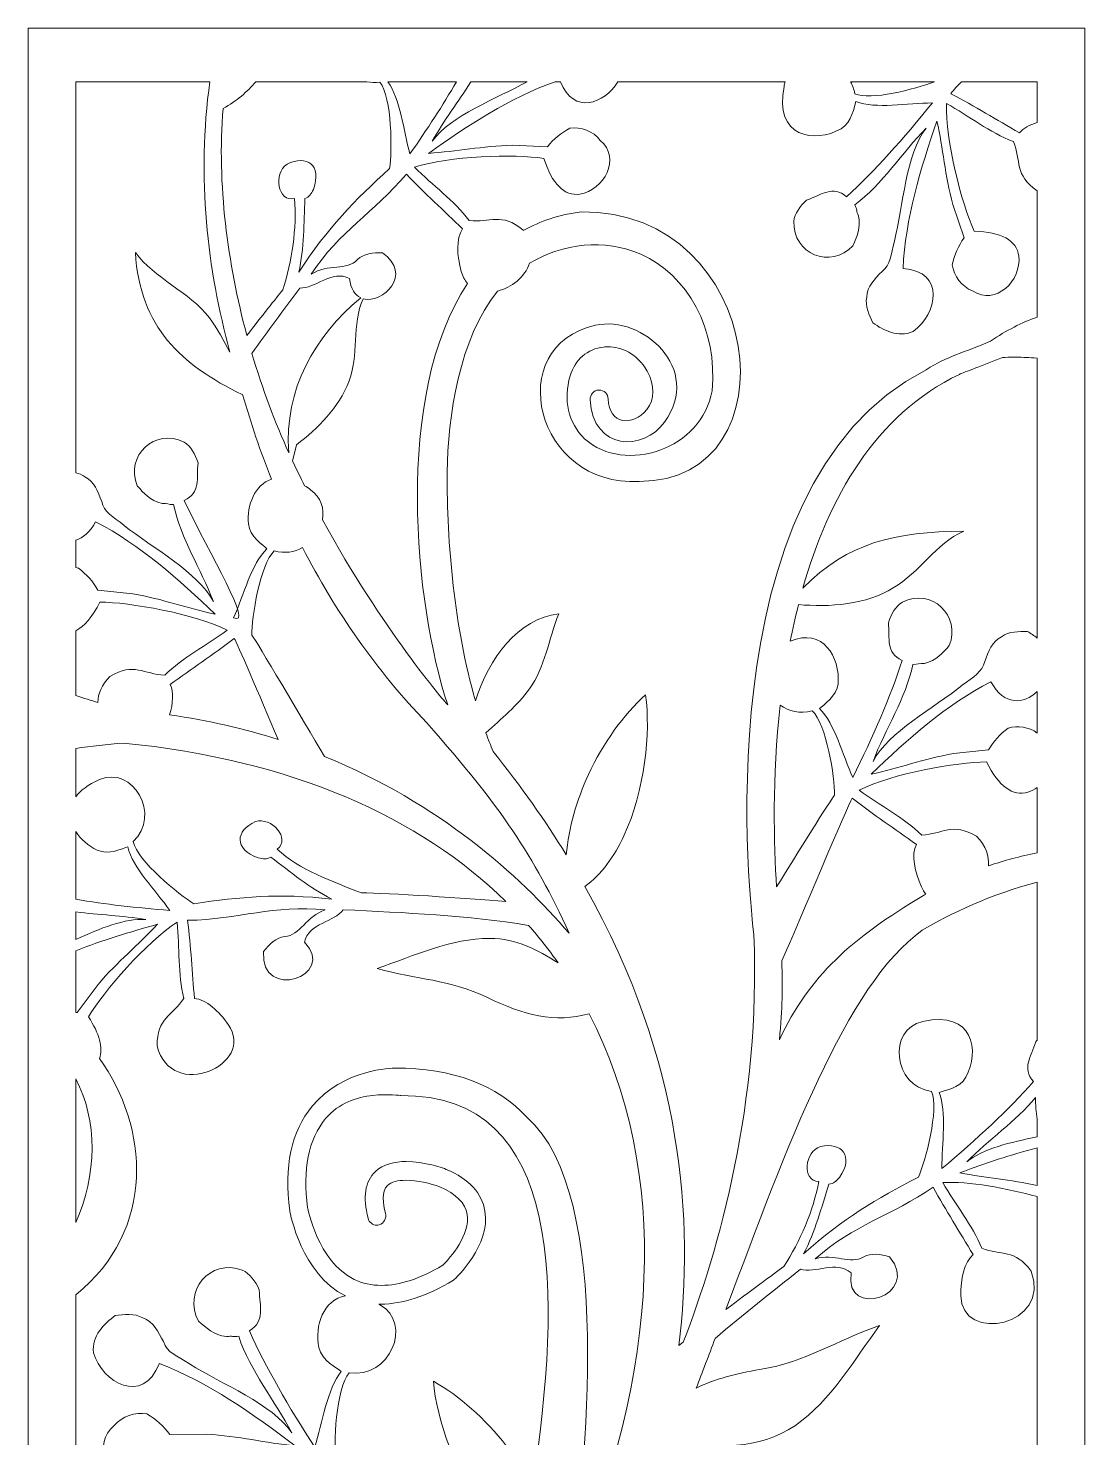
# Model space of a CAD drawing. Header units: centimetres. Extents: x -9.9 to 10.2, y -13.8 to 13.7.
# Drawn here: x 0.78 to 10.16, y 1.14 to 13.65 of the extents above; entities that cross this region are included whole.
import ezdxf

# ---------------------------------------------------------------- set-up
doc = ezdxf.new("R2010")
doc.units = ezdxf.units.CM
doc.header["$MEASUREMENT"] = 0
doc.layers.add('layer 1', color=7, linetype='Continuous')

msp = doc.modelspace()

# ---------------------------------------------------------------- linework, layer by layer
at = {"layer": 'layer 1', "color": 242, "lineweight": 9}
for points, knots in [([(0.7762, 13.6521), (0.7762, 13.6521), (10.16182, 13.6521), (10.16182, 13.6521), (10.16182, 13.6521), (10.16182, 13.6521), (10.16182, -13.77468), (10.16182, -13.77468), (10.16182, -13.77468), (10.16182, -13.77468), (0.7762, -13.77468), (0.7762, -13.77468), (0.7762, -13.77468), (0.7762, -13.77468), (0.7762, 13.6521), (0.7762, 13.6521)], [0, 0, 0, 0, 0.2, 0.2, 0.2, 0.2, 0.4, 0.4, 0.4, 0.4, 0.6, 0.6, 0.6, 0.6, 1, 1, 1, 1]), ([(2.39017, 13.17706), (2.39017, 13.17706), (1.19857, 13.17706), (1.19857, 13.17706), (1.19857, 13.17706), (1.19857, 13.17706), (1.19857, 9.70541), (1.19857, 9.70541), (1.19857, 9.70541), (1.22738, 9.69881), (1.25504, 9.68772), (1.27959, 9.66905), (1.27959, 9.66905), (1.36488, 9.62895), (1.39554, 9.53621), (1.42955, 9.45049), (1.42955, 9.45049), (1.44813, 9.35648), (1.53069, 9.31614), (1.62825, 9.23797), (1.62825, 9.23797), (1.87786, 9.03802), (2.28608, 8.82409), (2.42155, 8.56237), (2.42155, 8.56237), (2.31126, 8.852), (2.13091, 9.11825), (2.06749, 9.42401), (2.06749, 9.42401), (2.01942, 9.42214), (2.01303, 9.43483), (1.9656, 9.43266), (1.9656, 9.43266), (1.85639, 9.46159), (1.80472, 9.52149), (1.74421, 9.59048), (1.74421, 9.59048), (1.63698, 9.85769), (1.9011, 10.10731), (2.16101, 9.97644), (2.16101, 9.97644), (2.22106, 9.94069), (2.2605, 9.87125), (2.28497, 9.79418), (2.28497, 9.79418), (2.27031, 9.65257), (2.31038, 9.52976), (2.16265, 9.45897), (2.16265, 9.45897), (2.38718, 8.98539), (2.78334, 8.33054), (2.60108, 8.41908), (2.60108, 8.41908), (2.69182, 8.62088), (2.76023, 8.89809), (2.89661, 9.03157), (2.89661, 9.03157), (2.86578, 9.06193), (2.74192, 9.1394), (2.73196, 9.25199), (2.73196, 9.25199), (2.71734, 9.41758), (2.79023, 9.59969), (2.93706, 9.64842), (2.93706, 9.64842), (2.83844, 9.89455), (2.75323, 10.14549), (2.68114, 10.39951), (2.68114, 10.39951), (2.68114, 10.39951), (2.6772, 10.39951), (2.6772, 10.39951), (2.6772, 10.39951), (2.13409, 10.66393), (1.77059, 10.99526), (1.72811, 11.66149), (1.72811, 11.66149), (1.89568, 11.42924), (2.20659, 11.31617), (2.38644, 11.08004), (2.38644, 11.08004), (2.45901, 10.98319), (2.51358, 10.87996), (2.56807, 10.777), (2.56807, 10.777), (2.36768, 11.51233), (2.27178, 12.32777), (2.39017, 13.17706)], [0, 0, 0, 0, 0.04347826, 0.04347826, 0.04347826, 0.04347826, 0.08695652, 0.08695652, 0.08695652, 0.08695652, 0.13043478, 0.13043478, 0.13043478, 0.13043478, 0.17391304, 0.17391304, 0.17391304, 0.17391304, 0.2173913, 0.2173913, 0.2173913, 0.2173913, 0.26086957, 0.26086957, 0.26086957, 0.26086957, 0.30434783, 0.30434783, 0.30434783, 0.30434783, 0.34782609, 0.34782609, 0.34782609, 0.34782609, 0.39130435, 0.39130435, 0.39130435, 0.39130435, 0.43478261, 0.43478261, 0.43478261, 0.43478261, 0.47826087, 0.47826087, 0.47826087, 0.47826087, 0.52173913, 0.52173913, 0.52173913, 0.52173913, 0.56521739, 0.56521739, 0.56521739, 0.56521739, 0.60869565, 0.60869565, 0.60869565, 0.60869565, 0.65217391, 0.65217391, 0.65217391, 0.65217391, 0.69565217, 0.69565217, 0.69565217, 0.69565217, 0.73913043, 0.73913043, 0.73913043, 0.73913043, 0.7826087, 0.7826087, 0.7826087, 0.7826087, 0.82608696, 0.82608696, 0.82608696, 0.82608696, 0.86956522, 0.86956522, 0.86956522, 0.86956522, 0.91304348, 0.91304348, 0.91304348, 0.91304348, 1, 1, 1, 1]), ([(3.78525, 13.17706), (3.78525, 13.17706), (2.79789, 13.17706), (2.79789, 13.17706), (2.79789, 13.17706), (2.72197, 13.08716), (2.6299, 13.00586), (2.50677, 12.93952), (2.50677, 12.93952), (2.45355, 12.26805), (2.54659, 11.56444), (2.71857, 10.92542), (2.71857, 10.92542), (2.85323, 11.09838), (2.97475, 11.25211), (3.03875, 11.32906), (3.03875, 11.32906), (3.12114, 11.58472), (3.16272, 11.87738), (3.14255, 12.13997), (3.14255, 12.13997), (2.99073, 12.10355), (2.95257, 12.36425), (3.07521, 12.44396), (3.07521, 12.44396), (3.25085, 12.53271), (3.38738, 12.4397), (3.30959, 12.221), (3.30959, 12.221), (3.28756, 12.17819), (3.27586, 12.15569), (3.23371, 12.14031), (3.23371, 12.14031), (3.22534, 11.92199), (3.22731, 11.69958), (3.17938, 11.48524), (3.17938, 11.48524), (3.43797, 11.88488), (3.67744, 12.12345), (3.98631, 12.40735), (3.98631, 12.40735), (4.00982, 12.55757), (4.009, 13.0385), (3.90001, 13.17233), (3.90001, 13.17233), (3.85934, 13.16686), (3.82093, 13.16897), (3.78525, 13.17706)], [0, 0, 0, 0, 0.07692308, 0.07692308, 0.07692308, 0.07692308, 0.15384615, 0.15384615, 0.15384615, 0.15384615, 0.23076923, 0.23076923, 0.23076923, 0.23076923, 0.30769231, 0.30769231, 0.30769231, 0.30769231, 0.38461538, 0.38461538, 0.38461538, 0.38461538, 0.46153846, 0.46153846, 0.46153846, 0.46153846, 0.53846154, 0.53846154, 0.53846154, 0.53846154, 0.61538462, 0.61538462, 0.61538462, 0.61538462, 0.69230769, 0.69230769, 0.69230769, 0.69230769, 0.76923077, 0.76923077, 0.76923077, 0.76923077, 0.84615385, 0.84615385, 0.84615385, 0.84615385, 1, 1, 1, 1]), ([(4.58108, 13.17706), (4.58108, 13.17706), (3.97074, 13.17706), (3.97074, 13.17706), (3.97074, 13.17706), (4.08244, 13.02484), (4.10886, 12.7456), (4.16773, 12.53585), (4.16773, 12.53585), (4.31999, 12.75436), (4.46037, 12.96952), (4.58108, 13.17706)], [0, 0, 0, 0, 0.25, 0.25, 0.25, 0.25, 0.5, 0.5, 0.5, 0.5, 1, 1, 1, 1]), ([(7.5016, 13.17706), (7.5016, 13.17706), (6.01523, 13.17706), (6.01523, 13.17706), (6.01523, 13.17706), (5.89255, 12.98044), (5.62197, 12.87918), (5.50355, 13.17706), (5.50355, 13.17706), (5.50355, 13.17706), (5.4572, 13.17706), (5.4572, 13.17706), (5.4572, 13.17706), (5.05375, 13.03187), (4.68333, 12.78994), (4.33206, 12.54122), (4.33206, 12.54122), (4.58311, 12.55734), (4.80794, 12.60595), (5.0791, 12.61284), (5.0791, 12.61284), (5.0791, 12.61284), (5.38895, 12.59897), (5.38895, 12.59897), (5.38895, 12.59897), (5.44247, 12.66843), (5.50789, 12.72027), (5.58717, 12.76422), (5.58717, 12.76422), (5.68614, 12.7779), (5.79542, 12.73929), (5.85833, 12.65653), (5.85833, 12.65653), (6.04493, 12.49844), (5.89166, 12.21422), (5.67656, 12.17926), (5.67656, 12.17926), (5.53915, 12.15709), (5.42765, 12.27197), (5.35645, 12.49657), (5.35645, 12.49657), (5.09444, 12.53456), (4.51592, 12.51966), (4.20719, 12.41746), (4.20719, 12.41746), (4.37055, 12.25581), (4.5576, 12.1238), (4.69369, 11.94402), (4.69369, 11.94402), (4.87808, 11.92475), (4.97915, 12.01977), (5.16998, 11.86174), (5.16998, 11.86174), (5.17146, 11.85973), (5.17277, 11.85773), (5.17421, 11.85572), (5.17421, 11.85572), (5.32342, 11.93936), (5.49381, 11.99668), (5.6877, 12.02202), (5.6877, 12.02202), (7.32581, 12.03684), (7.59787, 9.6225), (6.20455, 9.62948), (6.20455, 9.62948), (5.28043, 9.57403), (4.98115, 10.83088), (5.81578, 11.01485), (5.81578, 11.01485), (6.23398, 11.107), (6.76991, 10.63017), (6.42802, 10.1544), (6.42802, 10.1544), (6.24257, 9.8964), (5.79201, 9.89938), (5.76859, 10.35309), (5.76859, 10.35309), (5.76642, 10.39951), (5.80084, 10.43786), (5.84313, 10.43982), (5.84313, 10.43982), (5.8444, 10.44001), (5.84573, 10.44001), (5.84682, 10.44001), (5.84682, 10.44001), (5.89152, 10.44001), (5.92613, 10.40433), (5.9281, 10.36115), (5.9281, 10.36115), (5.9344, 10.13463), (6.14584, 10.11033), (6.2712, 10.26824), (6.2712, 10.26824), (6.34395, 10.35919), (6.34395, 10.48032), (6.27342, 10.60739), (6.27342, 10.60739), (6.1849, 10.76803), (6.04333, 10.82387), (5.92771, 10.82387), (5.92771, 10.82387), (5.9141, 10.82387), (5.90049, 10.82306), (5.88759, 10.82146), (5.88759, 10.82146), (5.7443, 10.80549), (5.63321, 10.71042), (5.59072, 10.56714), (5.59072, 10.56714), (5.5263, 10.3511), (5.57272, 10.15129), (5.71803, 10.00775), (5.71803, 10.00775), (6.08079, 9.68424), (6.76387, 9.9179), (6.85035, 10.4339), (6.85035, 10.4339), (6.90302, 10.97925), (6.63566, 11.46161), (6.21713, 11.64605), (6.21713, 11.64605), (5.89713, 11.78706), (5.52414, 11.74384), (5.22954, 11.56519), (5.22954, 11.56519), (5.18844, 11.44237), (5.06884, 11.34892), (4.94537, 11.31872), (4.94537, 11.31872), (4.60655, 10.90417), (4.50241, 10.19388), (4.49814, 9.71013), (4.49814, 9.71013), (4.49496, 9.07604), (4.56075, 8.33301), (4.74954, 7.68015), (4.74954, 7.68015), (4.86768, 8.05969), (5.12766, 8.41117), (5.48854, 8.45302), (5.48854, 8.45302), (5.39962, 8.228), (5.36821, 7.97998), (5.22919, 7.78652), (5.22919, 7.78652), (5.12498, 7.64294), (4.97475, 7.5195), (4.84186, 7.39622), (4.84186, 7.39622), (4.86233, 7.34001), (4.88383, 7.28474), (4.90649, 7.23065), (4.90649, 7.23065), (5.15552, 6.9202), (5.37065, 6.61426), (5.55605, 6.31372), (5.55605, 6.31372), (5.57604, 6.55409), (5.64802, 6.79951), (5.75312, 7.02597), (5.75312, 7.02597), (5.88344, 7.30681), (6.0647, 7.5583), (6.26035, 7.7352), (6.26035, 7.7352), (6.307, 7.39877), (6.25254, 6.88214), (6.06743, 6.48319), (6.06743, 6.48319), (5.98139, 6.29782), (5.86722, 6.13773), (5.72183, 6.03265), (5.72183, 6.03265), (6.60133, 4.46923), (6.68871, 3.06435), (6.55651, 1.95773), (6.55651, 1.95773), (6.55651, 1.95773), (6.59545, 1.98783), (6.59545, 1.98783), (6.59545, 1.98783), (6.91289, 2.81233), (7.28358, 4.11287), (7.22234, 5.604), (7.22234, 5.604), (7.20414, 5.76763), (6.72629, 9.5905), (8.75353, 10.62025), (8.75353, 10.62025), (8.9314, 10.74139), (9.09847, 10.77224), (9.32429, 10.87431), (9.32429, 10.87431), (9.46459, 10.96872), (9.60199, 11.03941), (9.73944, 11.0883), (9.73944, 11.0883), (9.73944, 11.0883), (9.73944, 12.20912), (9.73944, 12.20912), (9.73944, 12.20912), (9.53443, 12.34901), (9.59763, 12.47323), (9.52742, 12.64578), (9.52742, 12.64578), (9.31547, 12.72695), (9.13543, 12.87078), (8.93339, 12.98339), (8.93339, 12.98339), (8.92112, 12.65629), (9.06886, 12.09286), (9.17904, 11.85021), (9.17904, 11.85021), (9.4161, 11.84432), (9.55843, 11.76874), (9.5755, 11.62969), (9.5755, 11.62969), (9.602, 11.41194), (9.37019, 11.18413), (9.16507, 11.32018), (9.16507, 11.32018), (9.06742, 11.35782), (8.99946, 11.45263), (8.98495, 11.55214), (8.98495, 11.55214), (9.00523, 11.64111), (9.03699, 11.71887), (9.08914, 11.79008), (9.08914, 11.79008), (9.08914, 11.79008), (8.98889, 12.08574), (8.98889, 12.08574), (8.98889, 12.08574), (8.91956, 12.34979), (8.90352, 12.58077), (8.84873, 12.82798), (8.84873, 12.82798), (8.70198, 12.40493), (8.56795, 11.96411), (8.54702, 11.51859), (8.54702, 11.51859), (8.9293, 11.49241), (8.85223, 11.11507), (8.63569, 10.9593), (8.63569, 10.9593), (8.50151, 10.90158), (8.37713, 10.96853), (8.27804, 11.03707), (8.27804, 11.03707), (8.249, 11.10386), (8.20628, 11.18339), (8.22454, 11.26541), (8.22454, 11.26541), (8.22533, 11.35966), (8.29678, 11.42629), (8.36043, 11.49301), (8.36043, 11.49301), (8.43807, 11.54917), (8.44021, 11.64104), (8.47046, 11.76233), (8.47046, 11.76233), (8.54781, 12.07266), (8.57155, 12.53292), (8.75273, 12.76537), (8.75273, 12.76537), (8.53568, 12.54413), (8.36916, 12.26901), (8.11788, 12.08363), (8.11788, 12.08363), (8.13969, 12.04073), (8.13082, 12.02964), (8.15261, 11.98746), (8.15261, 11.98746), (8.17198, 11.87613), (8.13914, 11.80417), (8.10175, 11.72034), (8.10175, 11.72034), (7.90381, 11.51127), (7.56666, 11.64691), (7.57693, 11.93771), (7.57693, 11.93771), (7.58432, 12.00722), (7.63091, 12.07207), (7.69072, 12.1265), (7.69072, 12.1265), (7.82549, 12.17238), (7.92032, 12.26009), (8.04637, 12.15548), (8.04637, 12.15548), (8.29587, 12.38419), (8.55199, 12.67191), (8.80786, 12.98836), (8.80786, 12.98836), (8.58661, 12.98646), (8.30618, 12.93275), (8.12791, 13.00086), (8.12791, 13.00086), (8.11322, 12.96017), (8.09459, 12.81527), (7.99648, 12.75917), (7.99648, 12.75917), (7.76426, 12.62644), (7.39842, 12.68158), (7.49011, 13.13464), (7.49011, 13.13464), (7.49298, 13.14958), (7.49685, 13.16371), (7.5016, 13.17706)], [0, 0, 0, 0, 0.01282051, 0.01282051, 0.01282051, 0.01282051, 0.02564103, 0.02564103, 0.02564103, 0.02564103, 0.03846154, 0.03846154, 0.03846154, 0.03846154, 0.05128205, 0.05128205, 0.05128205, 0.05128205, 0.06410256, 0.06410256, 0.06410256, 0.06410256, 0.07692308, 0.07692308, 0.07692308, 0.07692308, 0.08974359, 0.08974359, 0.08974359, 0.08974359, 0.1025641, 0.1025641, 0.1025641, 0.1025641, 0.11538462, 0.11538462, 0.11538462, 0.11538462, 0.12820513, 0.12820513, 0.12820513, 0.12820513, 0.14102564, 0.14102564, 0.14102564, 0.14102564, 0.15384615, 0.15384615, 0.15384615, 0.15384615, 0.16666667, 0.16666667, 0.16666667, 0.16666667, 0.17948718, 0.17948718, 0.17948718, 0.17948718, 0.19230769, 0.19230769, 0.19230769, 0.19230769, 0.20512821, 0.20512821, 0.20512821, 0.20512821, 0.21794872, 0.21794872, 0.21794872, 0.21794872, 0.23076923, 0.23076923, 0.23076923, 0.23076923, 0.24358974, 0.24358974, 0.24358974, 0.24358974, 0.25641026, 0.25641026, 0.25641026, 0.25641026, 0.26923077, 0.26923077, 0.26923077, 0.26923077, 0.28205128, 0.28205128, 0.28205128, 0.28205128, 0.29487179, 0.29487179, 0.29487179, 0.29487179, 0.30769231, 0.30769231, 0.30769231, 0.30769231, 0.32051282, 0.32051282, 0.32051282, 0.32051282, 0.33333333, 0.33333333, 0.33333333, 0.33333333, 0.34615385, 0.34615385, 0.34615385, 0.34615385, 0.35897436, 0.35897436, 0.35897436, 0.35897436, 0.37179487, 0.37179487, 0.37179487, 0.37179487, 0.38461538, 0.38461538, 0.38461538, 0.38461538, 0.3974359, 0.3974359, 0.3974359, 0.3974359, 0.41025641, 0.41025641, 0.41025641, 0.41025641, 0.42307692, 0.42307692, 0.42307692, 0.42307692, 0.43589744, 0.43589744, 0.43589744, 0.43589744, 0.44871795, 0.44871795, 0.44871795, 0.44871795, 0.46153846, 0.46153846, 0.46153846, 0.46153846, 0.47435897, 0.47435897, 0.47435897, 0.47435897, 0.48717949, 0.48717949, 0.48717949, 0.48717949, 0.5, 0.5, 0.5, 0.5, 0.51282051, 0.51282051, 0.51282051, 0.51282051, 0.52564103, 0.52564103, 0.52564103, 0.52564103, 0.53846154, 0.53846154, 0.53846154, 0.53846154, 0.55128205, 0.55128205, 0.55128205, 0.55128205, 0.56410256, 0.56410256, 0.56410256, 0.56410256, 0.57692308, 0.57692308, 0.57692308, 0.57692308, 0.58974359, 0.58974359, 0.58974359, 0.58974359, 0.6025641, 0.6025641, 0.6025641, 0.6025641, 0.61538462, 0.61538462, 0.61538462, 0.61538462, 0.62820513, 0.62820513, 0.62820513, 0.62820513, 0.64102564, 0.64102564, 0.64102564, 0.64102564, 0.65384615, 0.65384615, 0.65384615, 0.65384615, 0.66666667, 0.66666667, 0.66666667, 0.66666667, 0.67948718, 0.67948718, 0.67948718, 0.67948718, 0.69230769, 0.69230769, 0.69230769, 0.69230769, 0.70512821, 0.70512821, 0.70512821, 0.70512821, 0.71794872, 0.71794872, 0.71794872, 0.71794872, 0.73076923, 0.73076923, 0.73076923, 0.73076923, 0.74358974, 0.74358974, 0.74358974, 0.74358974, 0.75641026, 0.75641026, 0.75641026, 0.75641026, 0.76923077, 0.76923077, 0.76923077, 0.76923077, 0.78205128, 0.78205128, 0.78205128, 0.78205128, 0.79487179, 0.79487179, 0.79487179, 0.79487179, 0.80769231, 0.80769231, 0.80769231, 0.80769231, 0.82051282, 0.82051282, 0.82051282, 0.82051282, 0.83333333, 0.83333333, 0.83333333, 0.83333333, 0.84615385, 0.84615385, 0.84615385, 0.84615385, 0.85897436, 0.85897436, 0.85897436, 0.85897436, 0.87179487, 0.87179487, 0.87179487, 0.87179487, 0.88461538, 0.88461538, 0.88461538, 0.88461538, 0.8974359, 0.8974359, 0.8974359, 0.8974359, 0.91025641, 0.91025641, 0.91025641, 0.91025641, 0.92307692, 0.92307692, 0.92307692, 0.92307692, 0.93589744, 0.93589744, 0.93589744, 0.93589744, 0.94871795, 0.94871795, 0.94871795, 0.94871795, 0.96153846, 0.96153846, 0.96153846, 0.96153846, 0.97435897, 0.97435897, 0.97435897, 0.97435897, 1, 1, 1, 1]), ([(5.20907, 13.17706), (5.20907, 13.17706), (4.70784, 13.17706), (4.70784, 13.17706), (4.70784, 13.17706), (4.59977, 12.99822), (4.46753, 12.83182), (4.36525, 12.65017), (4.36525, 12.65017), (4.52976, 12.87745), (4.93388, 13.02468), (5.20907, 13.17706)], [0, 0, 0, 0, 0.25, 0.25, 0.25, 0.25, 0.5, 0.5, 0.5, 0.5, 1, 1, 1, 1]), ([(8.82674, 13.17706), (8.82674, 13.17706), (8.08154, 13.17706), (8.08154, 13.17706), (8.08154, 13.17706), (8.09898, 13.14515), (8.11152, 13.10906), (8.11754, 13.06877), (8.11754, 13.06877), (8.26046, 13.00813), (8.64718, 13.10872), (8.82674, 13.17706)], [0, 0, 0, 0, 0.25, 0.25, 0.25, 0.25, 0.5, 0.5, 0.5, 0.5, 1, 1, 1, 1]), ([(9.73944, 13.17706), (9.73944, 13.17706), (9.06765, 13.17706), (9.06765, 13.17706), (9.06765, 13.17706), (9.03233, 13.14233), (8.99697, 13.10675), (8.97224, 13.0699), (8.97224, 13.0699), (9.18378, 12.95983), (9.37827, 12.83918), (9.58211, 12.72322), (9.58211, 12.72322), (9.61483, 12.76573), (9.67217, 12.79524), (9.73944, 12.81401), (9.73944, 12.81401), (9.73944, 12.81401), (9.73944, 13.17706), (9.73944, 13.17706)], [0, 0, 0, 0, 0.16666667, 0.16666667, 0.16666667, 0.16666667, 0.33333333, 0.33333333, 0.33333333, 0.33333333, 0.5, 0.5, 0.5, 0.5, 0.66666667, 0.66666667, 0.66666667, 0.66666667, 1, 1, 1, 1]), ([(3.7523, 11.25085), (3.64708, 11.02398), (3.71644, 10.74297), (3.62402, 10.51314), (3.62402, 10.51314), (3.53333, 10.28287), (3.35145, 10.10123), (3.15977, 9.95377), (3.15977, 9.95377), (3.15977, 9.95377), (3.12537, 9.80831), (3.12537, 9.80831), (3.12537, 9.80831), (3.16021, 9.73441), (3.19561, 9.66195), (3.23133, 9.59087), (3.23133, 9.59087), (3.24871, 9.58027), (3.26648, 9.56839), (3.28468, 9.5551), (3.28468, 9.5551), (3.37937, 9.4874), (3.40755, 9.38646), (3.38952, 9.28911), (3.38952, 9.28911), (3.9244, 8.30937), (4.4805, 7.67087), (4.4944, 7.65336), (4.4944, 7.65336), (4.4944, 7.65336), (4.50246, 7.6453), (4.50246, 7.6453), (4.50246, 7.6453), (4.20809, 8.53517), (4.01918, 10.39647), (4.67892, 11.38586), (4.67892, 11.38586), (4.65484, 11.41335), (4.63556, 11.44856), (4.62316, 11.49266), (4.62316, 11.49266), (4.58514, 11.62819), (4.57369, 11.78689), (4.63494, 11.87042), (4.63494, 11.87042), (4.46787, 12.03284), (4.29895, 12.18504), (4.1354, 12.35643), (4.1354, 12.35643), (3.8428, 12.00786), (3.54114, 11.85454), (3.29037, 11.468), (3.29037, 11.468), (3.43992, 11.56455), (3.60703, 11.49626), (3.70202, 11.59863), (3.70202, 11.59863), (3.75443, 11.64824), (3.83988, 11.66095), (3.92337, 11.65929), (3.92337, 11.65929), (4.19736, 11.4671), (3.92777, 11.20123), (3.7523, 11.25085)], [0, 0, 0, 0, 0.05882353, 0.05882353, 0.05882353, 0.05882353, 0.11764706, 0.11764706, 0.11764706, 0.11764706, 0.17647059, 0.17647059, 0.17647059, 0.17647059, 0.23529412, 0.23529412, 0.23529412, 0.23529412, 0.29411765, 0.29411765, 0.29411765, 0.29411765, 0.35294118, 0.35294118, 0.35294118, 0.35294118, 0.41176471, 0.41176471, 0.41176471, 0.41176471, 0.47058824, 0.47058824, 0.47058824, 0.47058824, 0.52941176, 0.52941176, 0.52941176, 0.52941176, 0.58823529, 0.58823529, 0.58823529, 0.58823529, 0.64705882, 0.64705882, 0.64705882, 0.64705882, 0.70588235, 0.70588235, 0.70588235, 0.70588235, 0.76470588, 0.76470588, 0.76470588, 0.76470588, 0.82352941, 0.82352941, 0.82352941, 0.82352941, 0.88235294, 0.88235294, 0.88235294, 0.88235294, 1, 1, 1, 1]), ([(2.7636, 10.76566), (2.85692, 10.44874), (2.9689, 10.15035), (3.09096, 9.88304), (3.09096, 9.88304), (3.04835, 10.44681), (3.3217, 10.91695), (3.72956, 11.25933), (3.72956, 11.25933), (3.67972, 11.28289), (3.64088, 11.33639), (3.63046, 11.43063), (3.63046, 11.43063), (3.47307, 11.51069), (3.32328, 11.33741), (3.18829, 11.34554), (3.18829, 11.34554), (3.04671, 11.15469), (2.90308, 10.96171), (2.7636, 10.76566)], [0, 0, 0, 0, 0.16666667, 0.16666667, 0.16666667, 0.16666667, 0.33333333, 0.33333333, 0.33333333, 0.33333333, 0.5, 0.5, 0.5, 0.5, 0.66666667, 0.66666667, 0.66666667, 0.66666667, 1, 1, 1, 1]), ([(9.73944, 8.23815), (9.73944, 8.23815), (9.73944, 10.72357), (9.73944, 10.72357), (9.73944, 10.72357), (9.73944, 10.72357), (9.71185, 10.72466), (9.71185, 10.72466), (9.71185, 10.72466), (9.6501, 10.72861), (9.58917, 10.73166), (9.52781, 10.73166), (9.52781, 10.73166), (9.49519, 10.73166), (9.4623, 10.73078), (9.42923, 10.72861), (9.42923, 10.72861), (9.27368, 10.66393), (9.08193, 10.59538), (9.04759, 10.57916), (9.04759, 10.57916), (8.29849, 10.21788), (7.88461, 9.48086), (7.65632, 8.68115), (7.65632, 8.68115), (8.06231, 9.09304), (8.47619, 9.17782), (9.08589, 9.18813), (9.08589, 9.18813), (8.83156, 9.07092), (8.69832, 8.82246), (8.45997, 8.68534), (8.45997, 8.68534), (8.2314, 8.53284), (7.88341, 8.51064), (7.61898, 8.53595), (7.61898, 8.53595), (7.59086, 8.42768), (7.56618, 8.3188), (7.54451, 8.21004), (7.54451, 8.21004), (7.83607, 8.33457), (7.99063, 8.06712), (7.96993, 7.83274), (7.96993, 7.83274), (7.95997, 7.72015), (7.8361, 7.64268), (7.80528, 7.61231), (7.80528, 7.61231), (7.94165, 7.47882), (8.01006, 7.20163), (8.10081, 6.99983), (8.10081, 6.99983), (8.28134, 7.36454), (8.43571, 7.71745), (8.53923, 8.0397), (8.53923, 8.0397), (8.39151, 8.11049), (8.43158, 8.2333), (8.41692, 8.37491), (8.41692, 8.37491), (8.44138, 8.452), (8.48082, 8.52142), (8.54086, 8.55719), (8.54086, 8.55719), (8.80077, 8.68804), (9.0649, 8.43842), (8.95768, 8.17123), (8.95768, 8.17123), (8.89717, 8.10224), (8.84549, 8.04233), (8.73628, 8.01339), (8.73628, 8.01339), (8.68884, 8.01557), (8.68246, 8.00288), (8.63439, 8.00477), (8.63439, 8.00477), (8.57099, 7.69899), (8.39064, 7.43275), (8.28034, 7.1431), (8.28034, 7.1431), (8.4158, 7.40483), (8.82402, 7.61876), (9.07362, 7.81873), (9.07362, 7.81873), (9.17118, 7.89689), (9.25374, 7.93722), (9.27232, 8.03124), (9.27232, 8.03124), (9.30634, 8.11694), (9.33702, 8.2097), (9.4223, 8.2498), (9.4223, 8.2498), (9.48917, 8.30066), (9.57928, 8.29509), (9.6521, 8.29662), (9.6521, 8.29662), (9.68138, 8.27929), (9.71137, 8.26009), (9.73944, 8.23815)], [0, 0, 0, 0, 0.03846154, 0.03846154, 0.03846154, 0.03846154, 0.07692308, 0.07692308, 0.07692308, 0.07692308, 0.11538462, 0.11538462, 0.11538462, 0.11538462, 0.15384615, 0.15384615, 0.15384615, 0.15384615, 0.19230769, 0.19230769, 0.19230769, 0.19230769, 0.23076923, 0.23076923, 0.23076923, 0.23076923, 0.26923077, 0.26923077, 0.26923077, 0.26923077, 0.30769231, 0.30769231, 0.30769231, 0.30769231, 0.34615385, 0.34615385, 0.34615385, 0.34615385, 0.38461538, 0.38461538, 0.38461538, 0.38461538, 0.42307692, 0.42307692, 0.42307692, 0.42307692, 0.46153846, 0.46153846, 0.46153846, 0.46153846, 0.5, 0.5, 0.5, 0.5, 0.53846154, 0.53846154, 0.53846154, 0.53846154, 0.57692308, 0.57692308, 0.57692308, 0.57692308, 0.61538462, 0.61538462, 0.61538462, 0.61538462, 0.65384615, 0.65384615, 0.65384615, 0.65384615, 0.69230769, 0.69230769, 0.69230769, 0.69230769, 0.73076923, 0.73076923, 0.73076923, 0.73076923, 0.76923077, 0.76923077, 0.76923077, 0.76923077, 0.80769231, 0.80769231, 0.80769231, 0.80769231, 0.84615385, 0.84615385, 0.84615385, 0.84615385, 0.88461538, 0.88461538, 0.88461538, 0.88461538, 0.92307692, 0.92307692, 0.92307692, 0.92307692, 1, 1, 1, 1]), ([(1.19857, 9.10861), (1.19857, 9.10861), (1.19857, 8.86433), (1.19857, 8.86433), (1.19857, 8.86433), (1.20658, 8.86269), (1.21449, 8.86071), (1.22229, 8.85841), (1.22229, 8.85841), (1.29464, 8.8028), (1.35202, 8.74144), (1.39492, 8.66431), (1.39492, 8.66431), (1.39492, 8.66431), (1.70541, 8.63184), (1.70541, 8.63184), (1.70541, 8.63184), (1.97429, 8.58447), (2.19082, 8.50251), (2.4383, 8.44896), (2.4383, 8.44896), (2.1153, 8.75912), (1.77084, 9.06509), (1.37482, 9.27029), (1.37482, 9.27029), (1.32324, 9.17575), (1.26164, 9.1258), (1.19857, 9.10861)], [0, 0, 0, 0, 0.125, 0.125, 0.125, 0.125, 0.25, 0.25, 0.25, 0.25, 0.375, 0.375, 0.375, 0.375, 0.5, 0.5, 0.5, 0.5, 0.625, 0.625, 0.625, 0.625, 0.75, 0.75, 0.75, 0.75, 1, 1, 1, 1]), ([(3.40753, 7.18831), (4.43015, 6.77217), (5.13807, 6.13204), (5.58061, 5.61825), (5.58061, 5.61825), (5.25963, 6.31672), (4.9891, 6.72272), (4.31671, 7.48579), (4.31671, 7.48579), (3.86762, 7.95247), (3.50137, 8.47936), (3.21289, 9.04215), (3.21289, 9.04215), (3.14186, 9.00145), (3.0552, 8.98573), (2.96262, 9.01263), (2.96262, 9.01263), (2.83414, 8.8957), (2.7615, 8.41712), (2.76248, 8.26406), (2.76248, 8.26406), (2.80276, 8.2142), (3.21633, 7.51033), (3.40753, 7.18831)], [0, 0, 0, 0, 0.14285714, 0.14285714, 0.14285714, 0.14285714, 0.28571429, 0.28571429, 0.28571429, 0.28571429, 0.42857143, 0.42857143, 0.42857143, 0.42857143, 0.57142857, 0.57142857, 0.57142857, 0.57142857, 0.71428571, 0.71428571, 0.71428571, 0.71428571, 1, 1, 1, 1]), ([(1.19857, 8.30221), (1.19857, 8.30221), (1.19857, 7.7271), (1.19857, 7.7271), (1.19857, 7.7271), (1.27164, 7.70375), (1.33744, 7.68361), (1.39473, 7.66654), (1.39473, 7.66654), (1.39586, 7.74273), (1.42743, 7.82263), (1.50275, 7.89777), (1.50275, 7.89777), (1.71632, 8.02657), (1.80272, 7.91688), (1.98914, 7.90853), (1.98914, 7.90853), (2.15146, 8.06716), (2.35737, 8.17063), (2.54412, 8.30713), (2.54412, 8.30713), (2.25207, 8.45497), (1.67845, 8.5562), (1.41196, 8.55753), (1.41196, 8.55753), (1.34826, 8.42763), (1.27576, 8.34065), (1.19857, 8.30221)], [0, 0, 0, 0, 0.125, 0.125, 0.125, 0.125, 0.25, 0.25, 0.25, 0.25, 0.375, 0.375, 0.375, 0.375, 0.5, 0.5, 0.5, 0.5, 0.625, 0.625, 0.625, 0.625, 0.75, 0.75, 0.75, 0.75, 1, 1, 1, 1]), ([(2.03254, 7.55672), (2.37785, 7.50765), (2.69895, 7.43228), (2.99662, 7.33724), (2.99662, 7.33724), (2.82484, 7.74039), (2.63366, 8.1912), (2.60647, 8.23566), (2.60647, 8.23566), (2.41807, 8.08949), (2.22719, 7.96323), (2.03664, 7.82649), (2.03664, 7.82649), (2.07213, 7.75893), (2.06286, 7.65714), (2.03254, 7.55672)], [0, 0, 0, 0, 0.2, 0.2, 0.2, 0.2, 0.4, 0.4, 0.4, 0.4, 0.6, 0.6, 0.6, 0.6, 1, 1, 1, 1]), ([(9.73944, 7.39473), (9.73944, 7.39473), (9.73944, 7.76428), (9.73944, 7.76428), (9.73944, 7.76428), (9.61897, 7.65211), (9.44623, 7.63261), (9.32705, 7.85103), (9.32705, 7.85103), (8.93106, 7.64582), (8.58659, 7.33985), (8.26358, 7.02971), (8.26358, 7.02971), (8.51107, 7.08326), (8.7276, 7.16521), (8.99648, 7.21258), (8.99648, 7.21258), (8.99648, 7.21258), (9.30698, 7.24506), (9.30698, 7.24506), (9.30698, 7.24506), (9.34986, 7.32219), (9.40725, 7.38354), (9.47958, 7.43915), (9.47958, 7.43915), (9.56543, 7.46442), (9.66558, 7.4497), (9.73944, 7.39473)], [0, 0, 0, 0, 0.125, 0.125, 0.125, 0.125, 0.25, 0.25, 0.25, 0.25, 0.375, 0.375, 0.375, 0.375, 0.5, 0.5, 0.5, 0.5, 0.625, 0.625, 0.625, 0.625, 0.75, 0.75, 0.75, 0.75, 1, 1, 1, 1]), ([(7.45683, 7.64382), (7.38305, 6.9971), (7.39911, 6.40312), (7.42377, 6.02909), (7.42377, 6.02909), (7.60014, 6.31304), (7.90205, 6.79857), (7.93942, 6.8448), (7.93942, 6.8448), (7.94038, 6.99785), (7.86773, 7.47644), (7.73926, 7.59336), (7.73926, 7.59336), (7.63216, 7.56225), (7.53307, 7.58818), (7.45683, 7.64382)], [0, 0, 0, 0, 0.2, 0.2, 0.2, 0.2, 0.4, 0.4, 0.4, 0.4, 0.6, 0.6, 0.6, 0.6, 1, 1, 1, 1]), ([(1.19857, 7.25847), (1.19857, 7.25847), (1.19857, 6.82901), (1.19857, 6.82901), (1.19857, 6.82901), (1.23954, 6.88522), (1.30759, 6.93784), (1.41006, 6.98162), (1.41006, 6.98162), (1.7062, 7.1117), (1.96041, 6.66546), (1.70993, 6.43124), (1.70993, 6.43124), (1.74459, 6.26216), (2.11648, 5.95722), (2.24768, 5.88037), (2.24768, 5.88037), (2.66295, 5.9399), (2.99922, 5.97437), (3.47231, 5.92173), (3.47231, 5.92173), (3.276, 6.02025), (3.10502, 6.16251), (2.93068, 6.29416), (2.93068, 6.29416), (2.89211, 6.27126), (2.86726, 6.27643), (2.82018, 6.28646), (2.82018, 6.28646), (2.60161, 6.36463), (2.61598, 6.52919), (2.79584, 6.60904), (2.79584, 6.60904), (2.93515, 6.65358), (3.11288, 6.45906), (2.98862, 6.36455), (2.98862, 6.36455), (3.17919, 6.18277), (3.48548, 6.07425), (3.73558, 5.97627), (3.73558, 5.97627), (3.96689, 5.97832), (4.67001, 5.92584), (5.01814, 5.90082), (5.01814, 5.90082), (4.25511, 6.64737), (3.12958, 7.15669), (1.61922, 7.30677), (1.61922, 7.30677), (1.4762, 7.29373), (1.33591, 7.27773), (1.19857, 7.25847)], [0, 0, 0, 0, 0.07142857, 0.07142857, 0.07142857, 0.07142857, 0.14285714, 0.14285714, 0.14285714, 0.14285714, 0.21428571, 0.21428571, 0.21428571, 0.21428571, 0.28571429, 0.28571429, 0.28571429, 0.28571429, 0.35714286, 0.35714286, 0.35714286, 0.35714286, 0.42857143, 0.42857143, 0.42857143, 0.42857143, 0.5, 0.5, 0.5, 0.5, 0.57142857, 0.57142857, 0.57142857, 0.57142857, 0.64285714, 0.64285714, 0.64285714, 0.64285714, 0.71428571, 0.71428571, 0.71428571, 0.71428571, 0.78571429, 0.78571429, 0.78571429, 0.78571429, 0.85714286, 0.85714286, 0.85714286, 0.85714286, 1, 1, 1, 1]), ([(9.73944, 6.33133), (9.73944, 6.33133), (9.73944, 6.91288), (9.73944, 6.91288), (9.73944, 6.91288), (9.71409, 6.89455), (9.68605, 6.87988), (9.65593, 6.87023), (9.65593, 6.87023), (9.52247, 6.82764), (9.39434, 6.92534), (9.28991, 7.13826), (9.28991, 7.13826), (9.02344, 7.13695), (8.44982, 7.03571), (8.15776, 6.88786), (8.15776, 6.88786), (8.34452, 6.75137), (8.55042, 6.6479), (8.71276, 6.48927), (8.71276, 6.48927), (8.89916, 6.49763), (8.98556, 6.60732), (9.19912, 6.47851), (9.19912, 6.47851), (9.28486, 6.39296), (9.31397, 6.30125), (9.30594, 6.21589), (9.30594, 6.21589), (9.44374, 6.26275), (9.58965, 6.30244), (9.73944, 6.33133)], [0, 0, 0, 0, 0.11111111, 0.11111111, 0.11111111, 0.11111111, 0.22222222, 0.22222222, 0.22222222, 0.22222222, 0.33333333, 0.33333333, 0.33333333, 0.33333333, 0.44444444, 0.44444444, 0.44444444, 0.44444444, 0.55555556, 0.55555556, 0.55555556, 0.55555556, 0.66666667, 0.66666667, 0.66666667, 0.66666667, 0.77777778, 0.77777778, 0.77777778, 0.77777778, 1, 1, 1, 1]), ([(7.47046, 5.37242), (7.47854, 5.12331), (7.47494, 4.96376), (7.44842, 4.67111), (7.44842, 4.67111), (7.71895, 5.24469), (8.08641, 5.56959), (8.72854, 5.95319), (8.72854, 5.95319), (8.7352, 5.95717), (8.74194, 5.96115), (8.74873, 5.96511), (8.74873, 5.96511), (8.73417, 5.98336), (8.72109, 6.00471), (8.70995, 6.02945), (8.70995, 6.02945), (8.65185, 6.15869), (8.61676, 6.31495), (8.66525, 6.40724), (8.66525, 6.40724), (8.47471, 6.54396), (8.28382, 6.67023), (8.09542, 6.81639), (8.09542, 6.81639), (8.05328, 6.74749), (7.61791, 5.70426), (7.47046, 5.37242)], [0, 0, 0, 0, 0.125, 0.125, 0.125, 0.125, 0.25, 0.25, 0.25, 0.25, 0.375, 0.375, 0.375, 0.375, 0.5, 0.5, 0.5, 0.5, 0.625, 0.625, 0.625, 0.625, 0.75, 0.75, 0.75, 0.75, 1, 1, 1, 1]), ([(1.19857, 6.52136), (1.19857, 6.52136), (1.19857, 5.91962), (1.19857, 5.91962), (1.19857, 5.91962), (1.45695, 5.8751), (1.73891, 5.84377), (2.03338, 5.8212), (2.03338, 5.8212), (1.90707, 6.00113), (1.70503, 6.20025), (1.66024, 6.38447), (1.66024, 6.38447), (1.61867, 6.37356), (1.48964, 6.30707), (1.38842, 6.3557), (1.38842, 6.3557), (1.31142, 6.39271), (1.2426, 6.452), (1.19857, 6.52136)], [0, 0, 0, 0, 0.16666667, 0.16666667, 0.16666667, 0.16666667, 0.33333333, 0.33333333, 0.33333333, 0.33333333, 0.5, 0.5, 0.5, 0.5, 0.66666667, 0.66666667, 0.66666667, 0.66666667, 1, 1, 1, 1]), ([(9.73944, 4.668), (9.73944, 4.668), (9.73944, 6.07273), (9.73944, 6.07273), (9.73944, 6.07273), (9.33483, 5.96549), (8.95791, 5.78844), (8.71651, 5.64431), (8.71651, 5.64431), (8.04062, 5.15924), (7.51595, 3.72639), (6.97361, 2.2767), (6.97361, 2.2767), (7.18698, 2.43823), (7.39065, 2.59003), (7.48789, 2.65847), (7.48789, 2.65847), (7.63404, 2.88383), (7.75044, 3.15555), (7.79938, 3.41433), (7.79938, 3.41433), (7.64332, 3.41872), (7.67441, 3.68036), (7.81357, 3.72537), (7.81357, 3.72537), (8.00627, 3.76528), (8.11385, 3.63991), (7.98176, 3.44903), (7.98176, 3.44903), (7.94936, 3.41344), (7.93217, 3.39475), (7.88749, 3.39089), (7.88749, 3.39089), (7.82252, 3.1823), (7.76647, 2.96706), (7.66435, 2.77262), (7.66435, 2.77262), (8.01813, 3.09108), (8.31149, 3.259), (8.68366, 3.45261), (8.68366, 3.45261), (8.7455, 3.59154), (8.87002, 4.05605), (8.79967, 4.21366), (8.79967, 4.21366), (8.45963, 4.25804), (8.40617, 4.76883), (8.72263, 4.83569), (8.72263, 4.83569), (9.17098, 4.93515), (9.23252, 4.57276), (9.10496, 4.33963), (9.10496, 4.33963), (9.05104, 4.24114), (8.90745, 4.21995), (8.86729, 4.2046), (8.86729, 4.2046), (8.93826, 4.02878), (8.89009, 3.74924), (8.8923, 3.52943), (8.8923, 3.52943), (9.20189, 3.78944), (9.48298, 4.04916), (9.70556, 4.30123), (9.70556, 4.30123), (9.59931, 4.42453), (9.68469, 4.52033), (9.72776, 4.65506), (9.72776, 4.65506), (9.7316, 4.65945), (9.7355, 4.66377), (9.73944, 4.668)], [0, 0, 0, 0, 0.05263158, 0.05263158, 0.05263158, 0.05263158, 0.10526316, 0.10526316, 0.10526316, 0.10526316, 0.15789474, 0.15789474, 0.15789474, 0.15789474, 0.21052632, 0.21052632, 0.21052632, 0.21052632, 0.26315789, 0.26315789, 0.26315789, 0.26315789, 0.31578947, 0.31578947, 0.31578947, 0.31578947, 0.36842105, 0.36842105, 0.36842105, 0.36842105, 0.42105263, 0.42105263, 0.42105263, 0.42105263, 0.47368421, 0.47368421, 0.47368421, 0.47368421, 0.52631579, 0.52631579, 0.52631579, 0.52631579, 0.57894737, 0.57894737, 0.57894737, 0.57894737, 0.63157895, 0.63157895, 0.63157895, 0.63157895, 0.68421053, 0.68421053, 0.68421053, 0.68421053, 0.73684211, 0.73684211, 0.73684211, 0.73684211, 0.78947368, 0.78947368, 0.78947368, 0.78947368, 0.84210526, 0.84210526, 0.84210526, 0.84210526, 0.89473684, 0.89473684, 0.89473684, 0.89473684, 1, 1, 1, 1]), ([(1.40912, 4.50592), (1.84576, 3.90395), (1.91772, 2.98579), (1.19857, 2.40935), (1.19857, 2.40935), (1.19857, 2.40935), (1.19857, 0.89347), (1.19857, 0.89347), (1.19857, 0.89347), (1.51097, 0.73469), (1.71871, 0.56987), (1.73815, 0.55411), (1.73815, 0.55411), (1.89308, 0.41894), (2.031, 0.27241), (2.15329, 0.11661), (2.15329, 0.11661), (2.14193, 0.19927), (2.16417, 0.29054), (2.23724, 0.38204), (2.23724, 0.38204), (2.44475, 0.54158), (2.54781, 0.43739), (2.74321, 0.45068), (2.74321, 0.45068), (2.89377, 0.63529), (3.0963, 0.7675), (3.27495, 0.9319), (3.27495, 0.9319), (2.95291, 1.05159), (2.34272, 1.08946), (2.06466, 1.05938), (2.06466, 1.05938), (1.9809, 0.82499), (1.8588, 0.70796), (1.7146, 0.73664), (1.7146, 0.73664), (1.48883, 0.78177), (1.33791, 1.08769), (1.54094, 1.24745), (1.54094, 1.24745), (1.61053, 1.33243), (1.72737, 1.369), (1.83134, 1.35078), (1.83134, 1.35078), (1.91334, 1.30133), (1.98044, 1.24411), (2.03427, 1.16873), (2.03427, 1.16873), (2.03427, 1.16873), (2.36192, 1.17151), (2.36192, 1.17151), (2.36192, 1.17151), (2.64792, 1.15386), (2.88342, 1.09394), (3.14784, 1.06732), (3.14784, 1.06732), (2.77436, 1.35263), (2.37901, 1.63107), (1.94179, 1.79833), (1.94179, 1.79833), (1.79007, 1.42587), (1.43927, 1.62668), (1.35515, 1.89372), (1.35515, 1.89372), (1.34171, 2.04642), (1.44932, 2.14841), (1.5502, 2.22465), (1.5502, 2.22465), (1.62633, 2.23166), (1.71963, 2.24811), (1.79537, 2.20296), (1.79537, 2.20296), (1.88907, 2.1712), (1.932, 2.07809), (1.97758, 1.99272), (1.97758, 1.99272), (2.00807, 1.89686), (2.09893, 1.86456), (2.20991, 1.79454), (2.20991, 1.79454), (2.49383, 1.61548), (2.94479, 1.44057), (3.11698, 1.18362), (3.11698, 1.18362), (2.96776, 1.47265), (2.74825, 1.72903), (2.64601, 2.04042), (2.64601, 2.04042), (2.5961, 2.03279), (2.58794, 2.04527), (2.53874, 2.0374), (2.53874, 2.0374), (2.42142, 2.05468), (2.36045, 2.11106), (2.2892, 2.17586), (2.2892, 2.17586), (2.14582, 2.44188), (2.39183, 2.73338), (2.67832, 2.62759), (2.67832, 2.62759), (2.74518, 2.59738), (2.7945, 2.52963), (2.82912, 2.45214), (2.82912, 2.45214), (2.83055, 2.30271), (2.88684, 2.17939), (2.74113, 2.08811), (2.74113, 2.08811), (2.88713, 1.76424), (3.08977, 1.41441), (3.32113, 1.05538), (3.32113, 1.05538), (3.39194, 1.27656), (3.43055, 1.57372), (3.55701, 1.72903), (3.55701, 1.72903), (3.52129, 1.75706), (3.38297, 1.82323), (3.35929, 1.93946), (3.35929, 1.93946), (3.31949, 2.13494), (3.39647, 2.36647), (3.59556, 2.3979), (3.59556, 2.3979), (3.20082, 2.59716), (3.10528, 3.12865), (3.09916, 3.15472), (3.09916, 3.15472), (3.04663, 3.54648), (3.11322, 3.85937), (3.29898, 4.08152), (3.29898, 4.08152), (3.57568, 4.41673), (4.01392, 4.42087), (4.03402, 4.42087), (4.03402, 4.42087), (4.54699, 4.42087), (4.94262, 4.27343), (5.20705, 3.98268), (5.20705, 3.98268), (5.98648, 3.3003), (5.73509, 0.86364), (5.58061, -0.12223), (5.58061, -0.12223), (6.39601, 1.70351), (6.48075, 3.51923), (5.75809, 4.90403), (5.75809, 4.90403), (5.4634, 4.81592), (5.16807, 4.89587), (4.85566, 5.04687), (4.85566, 5.04687), (4.50861, 5.21229), (4.2333, 5.20417), (3.87514, 5.30587), (3.87514, 5.30587), (4.20104, 5.41505), (4.53169, 5.57424), (4.87784, 5.57209), (4.87784, 5.57209), (5.11479, 5.57015), (5.29897, 5.47193), (5.48394, 5.35443), (5.48394, 5.35443), (5.40265, 5.4696), (5.31477, 5.58092), (5.22025, 5.68807), (5.22025, 5.68807), (4.68165, 5.77658), (4.12056, 5.80078), (3.57484, 5.82644), (3.57484, 5.82644), (3.49573, 5.71677), (3.26676, 5.71043), (3.22917, 5.53789), (3.22917, 5.53789), (3.52624, 5.23493), (2.83377, 5.00688), (2.86676, 5.45577), (2.86676, 5.45577), (2.9183, 5.52146), (2.98221, 5.57959), (3.0538, 5.5888), (3.0538, 5.5888), (3.19316, 5.59755), (3.24604, 5.77018), (3.41543, 5.82489), (3.41543, 5.82489), (2.95743, 5.87529), (2.64784, 5.73871), (2.19278, 5.73271), (2.19278, 5.73271), (2.22199, 5.49761), (2.23297, 5.27048), (2.25303, 5.03836), (2.25303, 5.03836), (2.35647, 5.03293), (2.47211, 4.92365), (2.553, 4.80843), (2.553, 4.80843), (2.80373, 4.451), (2.04821, 4.11708), (1.9212, 4.61855), (1.9212, 4.61855), (1.91958, 4.86633), (2.05711, 4.88445), (2.15885, 5.03942), (2.15885, 5.03942), (2.10575, 5.25857), (2.12188, 5.48696), (2.1001, 5.71573), (2.1001, 5.71573), (1.82559, 5.54132), (1.448, 5.10278), (1.31163, 4.87586), (1.31163, 4.87586), (1.40919, 4.72651), (1.44343, 4.59911), (1.40912, 4.50592)], [0, 0, 0, 0, 0.01785714, 0.01785714, 0.01785714, 0.01785714, 0.03571429, 0.03571429, 0.03571429, 0.03571429, 0.05357143, 0.05357143, 0.05357143, 0.05357143, 0.07142857, 0.07142857, 0.07142857, 0.07142857, 0.08928571, 0.08928571, 0.08928571, 0.08928571, 0.10714286, 0.10714286, 0.10714286, 0.10714286, 0.125, 0.125, 0.125, 0.125, 0.14285714, 0.14285714, 0.14285714, 0.14285714, 0.16071429, 0.16071429, 0.16071429, 0.16071429, 0.17857143, 0.17857143, 0.17857143, 0.17857143, 0.19642857, 0.19642857, 0.19642857, 0.19642857, 0.21428571, 0.21428571, 0.21428571, 0.21428571, 0.23214286, 0.23214286, 0.23214286, 0.23214286, 0.25, 0.25, 0.25, 0.25, 0.26785714, 0.26785714, 0.26785714, 0.26785714, 0.28571429, 0.28571429, 0.28571429, 0.28571429, 0.30357143, 0.30357143, 0.30357143, 0.30357143, 0.32142857, 0.32142857, 0.32142857, 0.32142857, 0.33928571, 0.33928571, 0.33928571, 0.33928571, 0.35714286, 0.35714286, 0.35714286, 0.35714286, 0.375, 0.375, 0.375, 0.375, 0.39285714, 0.39285714, 0.39285714, 0.39285714, 0.41071429, 0.41071429, 0.41071429, 0.41071429, 0.42857143, 0.42857143, 0.42857143, 0.42857143, 0.44642857, 0.44642857, 0.44642857, 0.44642857, 0.46428571, 0.46428571, 0.46428571, 0.46428571, 0.48214286, 0.48214286, 0.48214286, 0.48214286, 0.5, 0.5, 0.5, 0.5, 0.51785714, 0.51785714, 0.51785714, 0.51785714, 0.53571429, 0.53571429, 0.53571429, 0.53571429, 0.55357143, 0.55357143, 0.55357143, 0.55357143, 0.57142857, 0.57142857, 0.57142857, 0.57142857, 0.58928571, 0.58928571, 0.58928571, 0.58928571, 0.60714286, 0.60714286, 0.60714286, 0.60714286, 0.625, 0.625, 0.625, 0.625, 0.64285714, 0.64285714, 0.64285714, 0.64285714, 0.66071429, 0.66071429, 0.66071429, 0.66071429, 0.67857143, 0.67857143, 0.67857143, 0.67857143, 0.69642857, 0.69642857, 0.69642857, 0.69642857, 0.71428571, 0.71428571, 0.71428571, 0.71428571, 0.73214286, 0.73214286, 0.73214286, 0.73214286, 0.75, 0.75, 0.75, 0.75, 0.76785714, 0.76785714, 0.76785714, 0.76785714, 0.78571429, 0.78571429, 0.78571429, 0.78571429, 0.80357143, 0.80357143, 0.80357143, 0.80357143, 0.82142857, 0.82142857, 0.82142857, 0.82142857, 0.83928571, 0.83928571, 0.83928571, 0.83928571, 0.85714286, 0.85714286, 0.85714286, 0.85714286, 0.875, 0.875, 0.875, 0.875, 0.89285714, 0.89285714, 0.89285714, 0.89285714, 0.91071429, 0.91071429, 0.91071429, 0.91071429, 0.92857143, 0.92857143, 0.92857143, 0.92857143, 0.94642857, 0.94642857, 0.94642857, 0.94642857, 0.96428571, 0.96428571, 0.96428571, 0.96428571, 1, 1, 1, 1]), ([(1.19857, 5.80824), (1.19857, 5.80824), (1.19857, 5.56303), (1.19857, 5.56303), (1.19857, 5.56303), (1.41275, 5.66003), (1.63569, 5.75138), (1.81989, 5.74058), (1.81989, 5.74058), (1.61564, 5.77613), (1.40437, 5.77921), (1.19857, 5.80824)], [0, 0, 0, 0, 0.25, 0.25, 0.25, 0.25, 0.5, 0.5, 0.5, 0.5, 1, 1, 1, 1]), ([(1.19857, 5.46153), (1.19857, 5.46153), (1.19857, 4.91572), (1.19857, 4.91572), (1.19857, 4.91572), (1.20296, 4.91569), (1.20734, 4.91561), (1.21176, 4.91548), (1.21176, 4.91548), (1.21176, 4.91548), (1.39708, 5.1642), (1.39708, 5.1642), (1.39708, 5.1642), (1.57399, 5.3698), (1.7539, 5.51314), (1.92524, 5.69733), (1.92524, 5.69733), (1.68125, 5.62993), (1.43492, 5.55594), (1.19857, 5.46153)], [0, 0, 0, 0, 0.16666667, 0.16666667, 0.16666667, 0.16666667, 0.33333333, 0.33333333, 0.33333333, 0.33333333, 0.5, 0.5, 0.5, 0.5, 0.66666667, 0.66666667, 0.66666667, 0.66666667, 1, 1, 1, 1]), ([(1.19857, 4.32456), (1.19857, 4.32456), (1.19857, 3.05045), (1.19857, 3.05045), (1.19857, 3.05045), (1.38955, 3.4643), (1.3931, 3.96495), (1.19857, 4.32456)], [0, 0, 0, 0, 0.33333333, 0.33333333, 0.33333333, 0.33333333, 1, 1, 1, 1]), ([(4.93447, -0.97656), (4.95619, -0.90309), (4.97502, -0.82753), (4.99037, -0.74986), (4.99037, -0.74986), (5.04795, -0.45852), (5.10883, -0.14913), (5.1654, 0.167), (5.1654, 0.167), (5.04546, 0.2407), (4.93667, 0.34605), (4.84074, 0.46965), (4.84074, 0.46965), (4.57248, 0.81533), (4.40477, 1.30416), (4.37515, 1.64075), (4.37515, 1.64075), (4.60422, 1.51275), (4.83593, 1.30921), (5.02477, 1.06587), (5.02477, 1.06587), (5.11238, 0.95299), (5.19076, 0.8316), (5.25541, 0.70531), (5.25541, 0.70531), (5.52282, 2.44247), (5.53739, 4.19447), (4.0851, 4.17665), (4.0851, 4.17665), (4.08312, 4.17665), (3.97341, 4.19478), (3.83572, 4.17838), (3.83572, 4.17838), (3.69805, 4.16196), (3.53232, 4.11082), (3.41817, 3.97264), (3.41817, 3.97264), (3.26484, 3.78681), (3.21223, 3.52021), (3.25866, 3.18106), (3.25866, 3.18106), (3.25866, 3.17686), (3.34547, 2.70454), (3.67254, 2.54497), (3.67254, 2.54497), (3.74619, 2.50949), (3.82701, 2.492), (3.91421, 2.492), (3.91421, 2.492), (4.07567, 2.492), (4.25882, 2.55223), (4.45802, 2.67014), (4.45802, 2.67014), (4.52873, 2.7367), (4.70444, 2.94881), (4.67622, 3.12254), (4.67622, 3.12254), (4.65999, 3.22138), (4.57719, 3.30419), (4.43168, 3.36682), (4.43168, 3.36682), (4.35155, 3.39595), (4.23142, 3.42513), (4.12935, 3.42513), (4.12935, 3.42513), (4.06207, 3.42513), (4.00273, 3.41261), (3.96743, 3.37883), (3.96743, 3.37883), (3.91287, 3.32631), (3.92908, 3.21541), (3.94925, 3.1326), (3.94925, 3.1326), (3.96133, 3.08814), (3.93723, 3.04173), (3.89272, 3.02964), (3.89272, 3.02964), (3.88597, 3.02766), (3.87916, 3.02658), (3.87236, 3.02658), (3.87236, 3.02658), (3.83796, 3.02658), (3.80425, 3.05112), (3.79567, 3.08814), (3.79567, 3.08814), (3.74728, 3.27391), (3.76742, 3.41325), (3.86027, 3.50203), (3.86027, 3.50203), (3.93106, 3.56969), (4.03185, 3.59138), (4.13265, 3.59138), (4.13265, 3.59138), (4.29673, 3.59138), (4.46043, 3.53357), (4.49044, 3.52218), (4.49044, 3.52218), (4.69217, 3.43538), (4.80747, 3.31029), (4.83354, 3.15078), (4.83354, 3.15078), (4.8841, 2.84979), (4.57917, 2.55903), (4.55283, 2.5369), (4.55283, 2.5369), (4.3169, 2.39623), (4.10155, 2.3257), (3.90874, 2.3257), (3.90874, 2.3257), (3.90272, 2.3257), (3.89673, 2.32579), (3.89076, 2.32592), (3.89076, 2.32592), (3.89383, 2.32422), (3.89685, 2.3226), (3.89994, 2.32083), (3.89994, 2.32083), (4.19847, 2.15461), (3.98516, 1.65576), (3.6281, 1.71707), (3.6281, 1.71707), (3.50792, 1.57996), (3.48866, 1.07226), (3.50774, 0.91278), (3.50774, 0.91278), (3.82296, 0.60124), (4.06664, 0.34022), (4.32435, -0.09157), (4.32435, -0.09157), (4.28195, 0.13654), (4.29253, 0.37126), (4.29204, 0.60206), (4.29204, 0.60206), (4.24815, 0.6199), (4.23664, 0.64413), (4.21503, 0.69014), (4.21503, 0.69014), (4.14128, 0.92402), (4.28897, 1.01698), (4.471, 0.91658), (4.471, 0.91658), (4.59741, 0.82774), (4.54716, 0.55397), (4.38828, 0.59823), (4.38828, 0.59823), (4.35693, 0.32179), (4.42697, 0.04862), (4.50417, -0.22444), (4.50417, -0.22444), (4.60447, -0.35424), (4.75689, -0.6806), (4.93447, -0.97656)], [0, 0, 0, 0, 0.02564103, 0.02564103, 0.02564103, 0.02564103, 0.05128205, 0.05128205, 0.05128205, 0.05128205, 0.07692308, 0.07692308, 0.07692308, 0.07692308, 0.1025641, 0.1025641, 0.1025641, 0.1025641, 0.12820513, 0.12820513, 0.12820513, 0.12820513, 0.15384615, 0.15384615, 0.15384615, 0.15384615, 0.17948718, 0.17948718, 0.17948718, 0.17948718, 0.20512821, 0.20512821, 0.20512821, 0.20512821, 0.23076923, 0.23076923, 0.23076923, 0.23076923, 0.25641026, 0.25641026, 0.25641026, 0.25641026, 0.28205128, 0.28205128, 0.28205128, 0.28205128, 0.30769231, 0.30769231, 0.30769231, 0.30769231, 0.33333333, 0.33333333, 0.33333333, 0.33333333, 0.35897436, 0.35897436, 0.35897436, 0.35897436, 0.38461538, 0.38461538, 0.38461538, 0.38461538, 0.41025641, 0.41025641, 0.41025641, 0.41025641, 0.43589744, 0.43589744, 0.43589744, 0.43589744, 0.46153846, 0.46153846, 0.46153846, 0.46153846, 0.48717949, 0.48717949, 0.48717949, 0.48717949, 0.51282051, 0.51282051, 0.51282051, 0.51282051, 0.53846154, 0.53846154, 0.53846154, 0.53846154, 0.56410256, 0.56410256, 0.56410256, 0.56410256, 0.58974359, 0.58974359, 0.58974359, 0.58974359, 0.61538462, 0.61538462, 0.61538462, 0.61538462, 0.64102564, 0.64102564, 0.64102564, 0.64102564, 0.66666667, 0.66666667, 0.66666667, 0.66666667, 0.69230769, 0.69230769, 0.69230769, 0.69230769, 0.71794872, 0.71794872, 0.71794872, 0.71794872, 0.74358974, 0.74358974, 0.74358974, 0.74358974, 0.76923077, 0.76923077, 0.76923077, 0.76923077, 0.79487179, 0.79487179, 0.79487179, 0.79487179, 0.82051282, 0.82051282, 0.82051282, 0.82051282, 0.84615385, 0.84615385, 0.84615385, 0.84615385, 0.87179487, 0.87179487, 0.87179487, 0.87179487, 0.8974359, 0.8974359, 0.8974359, 0.8974359, 0.92307692, 0.92307692, 0.92307692, 0.92307692, 0.94871795, 0.94871795, 0.94871795, 0.94871795, 1, 1, 1, 1]), ([(9.73944, 3.80974), (9.73944, 3.80974), (9.73944, 3.96702), (9.73944, 3.96702), (9.73944, 3.96702), (9.7285, 4.03009), (9.72376, 4.09528), (9.72458, 4.16135), (9.72458, 4.16135), (9.54774, 3.94558), (9.30798, 3.78707), (9.11278, 3.58831), (9.11278, 3.58831), (9.25997, 3.70749), (9.50306, 3.76304), (9.73944, 3.80974)], [0, 0, 0, 0, 0.2, 0.2, 0.2, 0.2, 0.4, 0.4, 0.4, 0.4, 0.6, 0.6, 0.6, 0.6, 1, 1, 1, 1]), ([(9.73944, 3.37853), (9.73944, 3.37853), (9.73944, 3.7133), (9.73944, 3.7133), (9.73944, 3.7133), (9.5064, 3.65337), (9.2768, 3.57435), (9.05236, 3.49177), (9.05236, 3.49177), (9.28233, 3.44529), (9.49765, 3.43202), (9.73944, 3.37853)], [0, 0, 0, 0, 0.25, 0.25, 0.25, 0.25, 0.5, 0.5, 0.5, 0.5, 1, 1, 1, 1]), ([(9.73944, 0.86905), (9.73944, 0.86905), (9.73944, 3.27978), (9.73944, 3.27978), (9.73944, 3.27978), (9.47032, 3.35467), (9.12674, 3.41758), (8.89954, 3.40483), (8.89954, 3.40483), (9.01515, 3.20621), (9.16135, 3.03002), (9.24591, 2.82098), (9.24591, 2.82098), (9.41889, 2.75432), (9.54123, 2.81973), (9.68429, 2.61744), (9.68429, 2.61744), (9.8733, 2.1359), (9.06472, 1.967), (9.06019, 2.40358), (9.06019, 2.40358), (9.05878, 2.54436), (9.08908, 2.70055), (9.16999, 2.76522), (9.16999, 2.76522), (9.05101, 2.96557), (8.92759, 3.15654), (8.81433, 3.36462), (8.81433, 3.36462), (8.44103, 3.10432), (8.10984, 3.0349), (7.76701, 2.72704), (7.76701, 2.72704), (7.93655, 2.78129), (8.08012, 2.67183), (8.19848, 2.74592), (8.19848, 2.74592), (8.262, 2.78015), (8.34782, 2.77016), (8.42799, 2.74681), (8.42799, 2.74681), (8.71639, 2.40123), (8.02074, 2.18303), (8.08562, 2.60235), (8.08562, 2.60235), (7.95453, 2.72067), (7.76477, 2.59241), (7.63656, 2.63542), (7.63656, 2.63542), (7.38342, 2.43526), (7.12566, 2.23239), (6.87746, 2.02034), (6.87746, 2.02034), (6.82179, 1.87238), (6.76586, 1.72487), (6.70943, 1.5787), (6.70943, 1.5787), (6.87437, 1.66095), (7.06519, 1.71088), (7.27428, 1.74468), (7.27428, 1.74468), (7.69817, 1.81559), (7.94513, 1.99947), (8.33837, 2.13587), (8.33837, 2.13587), (8.10984, 1.82699), (7.90901, 1.46928), (7.59057, 1.24938), (7.59057, 1.24938), (7.25676, 1.01985), (6.89171, 1.07577), (6.49642, 1.04182), (6.49642, 1.04182), (6.19939, 0.31717), (5.88413, -0.33842), (5.5263, -0.79068), (5.5263, -0.79068), (6.5376, 0.18874), (7.19752, 0.55201), (8.47746, 0.80341), (8.47746, 0.80341), (8.79314, 0.85923), (9.11851, 0.88659), (9.43967, 0.88659), (9.43967, 0.88659), (9.54095, 0.88659), (9.64092, 0.88033), (9.73944, 0.86905)], [0, 0, 0, 0, 0.04347826, 0.04347826, 0.04347826, 0.04347826, 0.08695652, 0.08695652, 0.08695652, 0.08695652, 0.13043478, 0.13043478, 0.13043478, 0.13043478, 0.17391304, 0.17391304, 0.17391304, 0.17391304, 0.2173913, 0.2173913, 0.2173913, 0.2173913, 0.26086957, 0.26086957, 0.26086957, 0.26086957, 0.30434783, 0.30434783, 0.30434783, 0.30434783, 0.34782609, 0.34782609, 0.34782609, 0.34782609, 0.39130435, 0.39130435, 0.39130435, 0.39130435, 0.43478261, 0.43478261, 0.43478261, 0.43478261, 0.47826087, 0.47826087, 0.47826087, 0.47826087, 0.52173913, 0.52173913, 0.52173913, 0.52173913, 0.56521739, 0.56521739, 0.56521739, 0.56521739, 0.60869565, 0.60869565, 0.60869565, 0.60869565, 0.65217391, 0.65217391, 0.65217391, 0.65217391, 0.69565217, 0.69565217, 0.69565217, 0.69565217, 0.73913043, 0.73913043, 0.73913043, 0.73913043, 0.7826087, 0.7826087, 0.7826087, 0.7826087, 0.82608696, 0.82608696, 0.82608696, 0.82608696, 0.86956522, 0.86956522, 0.86956522, 0.86956522, 0.91304348, 0.91304348, 0.91304348, 0.91304348, 1, 1, 1, 1])]:
    msp.add_open_spline(points, degree=3, knots=knots, dxfattribs=at)

doc.saveas('drawing.dxf')
